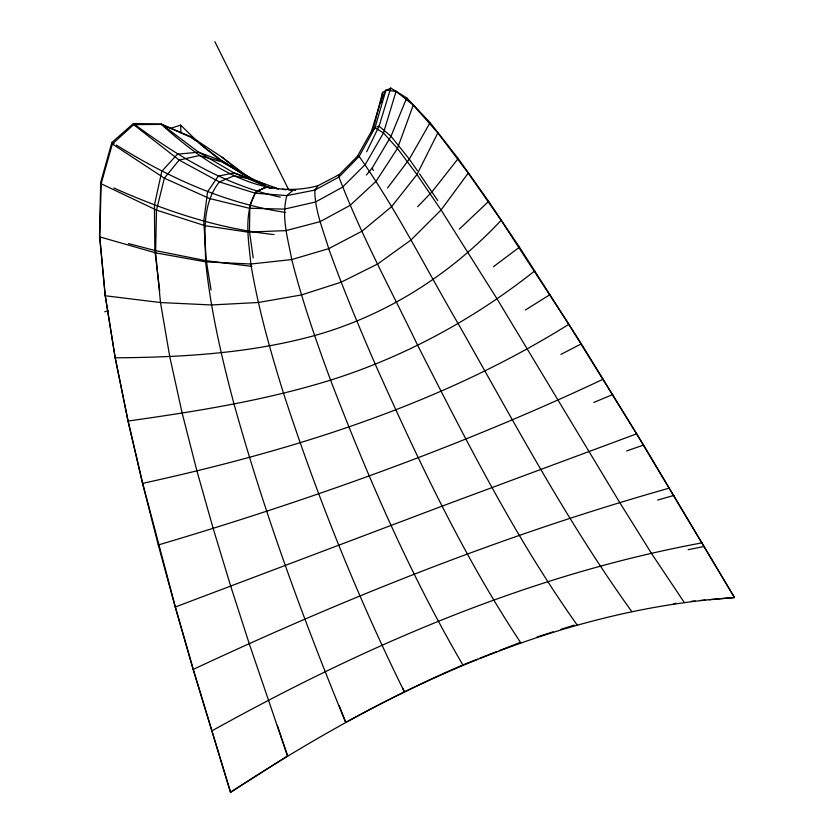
<?xml version="1.0" encoding="UTF-8"?>
<svg xmlns="http://www.w3.org/2000/svg" width="834" height="834" viewBox="0 0 834 834"><rect width="100%" height="100%" fill="white"/><g stroke="black" fill="none" stroke-linecap="round" stroke-linejoin="round"><path stroke-width="1.25" d="M461.827 665.376C380.94 700.331 304.149 744.001 230.528 792.3L193.154 669.462L175.213 607.037L158.272 544.977L142.541 483.397L127.998 421.045L115.175 357.817L105.272 295.768L99.809 236.908L101.154 183.751L112.361 144.011L133.648 124.641L161.337 124.381L191.424 136.953L222.084 157.23L250.429 178.674M381.816 98.61L382.577 92.376L390.729 88.06L406.742 97.901L430.104 122.619L458.189 158.554L488.651 201.38L519.467 247.166L581.371 343.858L643.587 445.075L734.493 597.571C597.008 606.61 465.653 656.692 345.724 722.369L339.282 705.752M709.109 599.75L734.493 597.571L636.592 433.857L568.798 324.343L501.109 220.343L468.239 173.118L437.829 132.919L413.278 105.105L396.087 91.333L385.902 90.155L381.503 98.839L371.495 131.24L357.359 156.365L339.438 174.473L338.969 177.048C360.893 235.042 390.938 289.638 417.719 345.474C466.467 440.988 514.87 537.336 577.128 624.968M382.577 92.376L373.507 127.831L370.994 133.69M190.371 137.037L161.348 124.11L133.43 123.526L111.881 142.458L100.685 182.448L99.507 235.939L105.115 295.017L115.113 357.181L128.009 420.503L142.583 482.938L175.296 606.735L193.248 669.254L230.528 792.3L287.532 755.99L249.293 643.879L230.705 586.125L213.087 528.162L196.793 470.439L182.146 413.038L169.74 356.587L160.503 302.544L155.614 252.858L156.49 210.105L164.361 178.174L179.143 160.086L199.18 155.593L222.407 162.015L258.436 182.458M385.902 90.155L374.998 127.696L359.152 156.396L338.969 177.048L314.825 190.1L286.896 195.604L255.162 193.186L219.394 181.916L179.143 160.086L133.648 124.641M396.087 91.333L383.463 132.992L365.292 164.465L342.461 187.212L315.44 202.016L284.373 209.115L249.168 208.229L209.438 198.492L164.361 178.174L112.361 144.011M390.729 88.06L379.084 126.174L366.647 151.757M413.278 105.105L397.443 148.473L376.092 181.259L350.165 205.331L320.079 221.656L285.979 230.611L247.698 232.123L204.82 225.649L156.49 210.105L101.154 183.751M406.742 97.901L391 136.244L372.058 168.176L366.407 174.994M437.829 132.919L416.958 174.535L391.49 206.769L361.998 231.185L328.742 248.647L291.754 259.551L250.846 264.013L205.675 261.866L155.614 252.858L99.809 236.908M430.104 122.619L409.306 159.127L387.539 187.994M339.438 174.473L318.004 185.721L314.825 190.1C314.762 210.418 323.008 229.486 328.742 248.647C342.691 287.782 358.724 326.125 375.248 364.229C418.032 459.888 462.839 555.267 520.781 642.837M468.239 173.118L441.061 209.991L410.891 240.098L377.614 264.013L341.158 282.184L301.428 294.955L258.259 302.502L211.398 304.963L160.503 302.544L105.272 295.768M458.189 158.554L432.054 191.799L417.657 206.728M371.495 131.24L374.998 127.696L383.463 132.992L397.443 148.473L416.958 174.535L441.061 209.991L497.012 298.822L619.964 502.912L651.646 553.651L684.287 602.513M501.109 220.343C450.485 274.48 386.121 315.544 314.554 335.57C249.689 353.407 182.146 357.327 115.175 357.817M459.326 229.142L488.651 201.38M493.447 266.734L519.467 247.166M534.636 270.977C473.806 319.203 404.688 356.806 330.577 380.106C264.607 400.591 196.251 411.423 127.998 421.045M525.399 310.008L550.179 294.517M568.798 324.343C438.903 405.47 291.097 450.746 142.541 483.397M211.575 731.022C365.125 645.724 528.568 574.855 702.103 542.851M560.917 354.387L581.371 343.858M193.154 669.462C347.121 597.29 505.613 534.333 669.379 488.099M603.086 379.241C459.722 446.795 310.081 499.9 158.272 544.977M593.798 402.447L612.771 394.534M463.006 664.834L477.517 659.152M479.936 658.203L496.876 651.573M499.295 650.624L519.853 642.576M175.213 607.037L442.114 506.134L636.592 433.857M626.605 450.944L643.587 445.075M169.709 128.644L180.655 125.11L197.293 141.353M104.75 311.78L108.451 310.582M537.106 636.967L553.15 631.828M560.563 629.461L574.136 625.114M376.853 126.831L379.084 126.174L391 136.244L409.306 159.127L417.375 170.72M657.63 500.046L673.903 495.427M688.092 549.7L704.292 546.426M318.004 185.721C258.759 201.818 203.1 161.911 161.337 124.381M673.497 603.722L676.051 603.295M691.334 601.272L695.139 600.939M700.216 600.511L705.293 600.073M357.359 156.365L359.152 156.396C396.4 209.449 425.538 267.766 458.189 323.686C513.567 421.076 566.14 520.52 631.776 611.562M282.33 189.308L286.177 189.766M290.023 190.225L292.588 190.527M274.032 234.542C218.383 228.818 164.715 210.668 113.82 187.994M251.899 266.38L206.29 260.729L154.843 250.481L128.426 243.538M272.437 188.004L265.181 186.993L255.162 193.186C243.486 215.016 248.74 240.578 250.846 264.013C258.154 307.944 270.299 350.833 283.529 393.294C316.805 495.448 356.796 595.486 404.365 691.834L402.759 688.248M274.855 188.348L278.483 188.859L251.597 179.143L233.833 175.911L219.394 181.916C201.38 204.413 205.06 234.969 205.675 261.866C210.637 310.071 221.635 357.338 234.052 404.104C264.17 512.493 302.836 618.328 345.651 722.296M295.632 190.454L293.234 190.016L286.896 195.604C281.006 216.798 287.949 238.628 291.754 259.551C302.096 300.532 315.95 340.491 330.577 380.106C368.128 477.976 410.13 574.522 462.985 665.198M285.395 212.409C224.7 203.34 168.041 177.277 116.322 145.022M280.255 197.116C225.993 185.482 177.465 156.333 133.43 123.526M270.946 188.307L233.937 172.888L198.607 152.184L161.348 124.11M269.559 187.994L267.203 187.243L256.247 191.069L249.877 205.425L249.47 231.56L253.192 257.904M265.837 184.908L252.723 179.133L233.937 172.888L218.258 176.162L207.562 191.81L203.767 221.229L206.29 260.729L211.085 290.065M256.048 181.51L222.407 162.015L191.424 136.953M111.881 142.458L114.102 143.74M258.144 182.51L222.678 161.243L200.577 144.438M242.819 174.139L222.678 161.243L198.607 152.184L177.433 154.175L161.796 171.304L154.436 205.133L154.843 250.481L159.69 290.889M194.708 139.737L191.539 137.558L194.551 139.851M198.94 142.635L202.109 144.814M235.688 168.437L242.944 173.743M222.084 157.23L229.1 162.984M231.101 164.621L233.103 166.268M419.585 173.879L437.694 200.494M372.058 168.176L373.444 170.365M214.859 41.7L288.918 190.225M277.315 725.476L287.667 756.063M180.655 125.11L180.968 132.815M381.503 98.839L381.513 102.561"/></g></svg>
